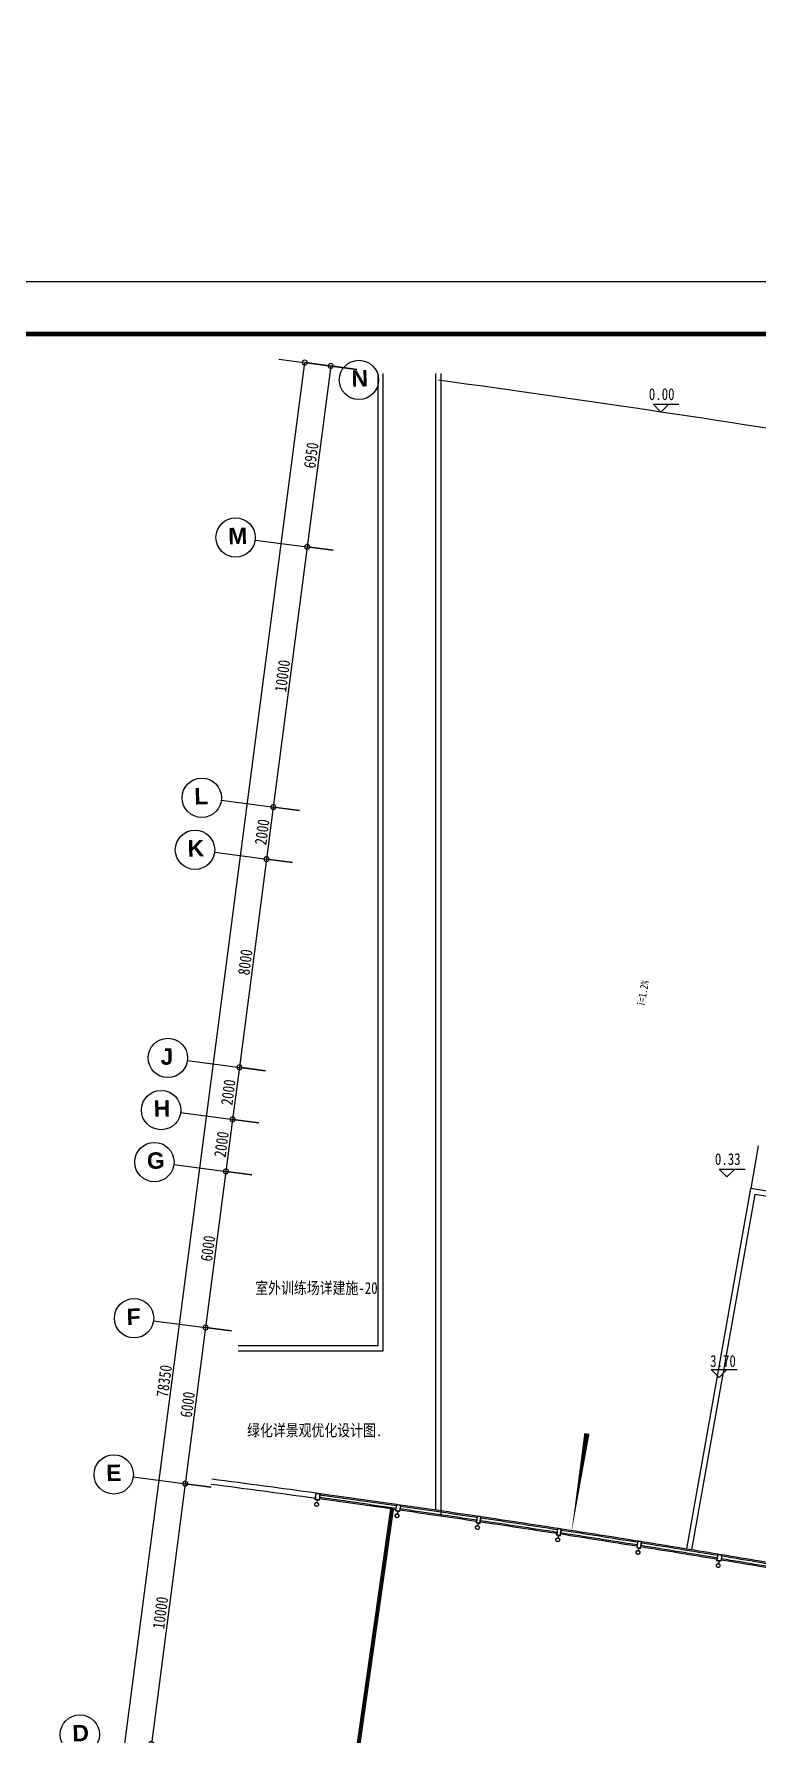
# Model space of a CAD drawing. Extents: x 23317406 to 24383751, y 42324270 to 43451021.
# Drawn here: x 23915256 to 23942852, y 42974335 to 43039150 of the extents above; entities that cross this region are included whole.
import ezdxf

# ---------------------------------------------------------------- set-up
doc = ezdxf.new("R2010")
doc.units = 0
doc.header["$MEASUREMENT"] = 0
doc.layers.get('0').update_dxf_attribs({"linetype": 'CONTINUOUS'})
doc.layers.get('DEFPOINTS').update_dxf_attribs({"linetype": 'CONTINUOUS'})
for name, color, linetype in [('FRAME', 7, 'CONTINUOUS'), ('场地', 5, 'CONTINUOUS'), ('墙', 7, 'CONTINUOUS'), ('柱形', 7, 'CONTINUOUS'), ('标注', 7, 'CONTINUOUS'), ('栏杆', 146, 'CONTINUOUS'), ('汉字', 7, 'CONTINUOUS'), ('辅助件', 9, 'CONTINUOUS'), ('门窗', 7, 'CONTINUOUS')]:
    doc.layers.add(name, color=color, linetype=linetype)
doc.styles.add('Q1', font='SimSun.ttf', dxfattribs={"width": 0.8, "height": 450})
doc.styles.add('Q200', font='SimSun.ttf', dxfattribs={"width": 0.8, "height": 450})
doc.styles.add('T-SG-01$0$Arial', font='ARIALBD.TTF')
doc.dimstyles.new('Q2', dxfattribs={"dimscale": 150, "dimtxt": 2.5, "dimasz": 2.5, "dimexe": 0, "dimexo": 0, "dimgap": 0.5, "dimtad": 1, "dimdec": 4, "dimdsep": 46, "dimtxsty": 'Q200', "dimblk1": 'DOTSMALL', "dimblk2": 'DOTSMALL', "dimsah": 1, "dimcen": 2.5, "dimadec": 0, "dimazin": 0, "dimtfac": 1, "dimtdec": 3, "dimtmove": 2, "dimatfit": 3, "dimldrblk": 'DOTSMALL', "dimfxl": 1, "dimtolj": 1, "dimtzin": 10, "dimarcsym": 0})

# ---------------------------------------------------------------- blocks, each defined once
blk = doc.blocks.new('_DOTSMALL')
at = {"color": 0, "linetype": 'ByBlock', "const_width": 0.5}
blk.add_lwpolyline([(-0.0625, 0, 1), (0.0625, 0, 1)], format="xyb", close=True, dxfattribs=at)
blk = doc.blocks.new('*D201')
at = {"color": 0, "linetype": 'ByBlock'}
for p, q in [((23926566, 42955400), (23925669, 42948508)), ((23927558, 42955271), (23926566, 42955400)), ((23926661, 42948379), (23925669, 42948508))]:
    blk.add_line(p, q, dxfattribs=at)
at = {"layer": 'DEFPOINTS', "color": 0, "linetype": 'ByBlock'}
for p in [(23927558, 42955271), (23925669, 42948508), (23926661, 42948379)]:
    blk.add_point(p, dxfattribs=at)
at = {"color": 0, "linetype": 'ByBlock', "xscale": 375, "yscale": 375, "zscale": 375}
for p, rotation in [((23926566, 42955400), 82.58181283512441), ((23925669, 42948508), 262.5818128351244)]:
    blk.add_blockref('_DOTSMALL', p, dxfattribs=dict(at, rotation=rotation))
at = {"color": 0, "linetype": 'ByBlock', "insert": (23925820, 42951992), "char_height": 450, "attachment_point": 5, "rotation": 82.58181, "style": 'Q200'}
blk.add_mtext('\\A1;6950', dxfattribs=at)
blk = doc.blocks.new('*D202')
at = {"color": 0, "linetype": 'ByBlock'}
for p, q in [((23925669, 42948508), (23924378, 42938592)), ((23926661, 42948379), (23925669, 42948508)), ((23925369, 42938462), (23924378, 42938592))]:
    blk.add_line(p, q, dxfattribs=at)
at = {"layer": 'DEFPOINTS', "color": 0, "linetype": 'ByBlock'}
for p in [(23926661, 42948379), (23924378, 42938592), (23925369, 42938462)]:
    blk.add_point(p, dxfattribs=at)
at = {"color": 0, "linetype": 'ByBlock', "xscale": 375, "yscale": 375, "zscale": 375}
for p, rotation in [((23925669, 42948508), 82.58061064898352), ((23924378, 42938592), 262.5806106489835)]:
    blk.add_blockref('_DOTSMALL', p, dxfattribs=dict(at, rotation=rotation))
at = {"color": 0, "linetype": 'ByBlock', "insert": (23924726, 42943588), "char_height": 450, "attachment_point": 5, "rotation": 82.58061, "style": 'Q200'}
blk.add_mtext('\\A1;10000', dxfattribs=at)
blk = doc.blocks.new('*D203')
at = {"color": 0, "linetype": 'ByBlock'}
for p, q in [((23924378, 42938592), (23924119, 42936608)), ((23925369, 42938462), (23924378, 42938592)), ((23925111, 42936479), (23924119, 42936608))]:
    blk.add_line(p, q, dxfattribs=at)
at = {"layer": 'DEFPOINTS', "color": 0, "linetype": 'ByBlock'}
for p in [(23925369, 42938462), (23924119, 42936608), (23925111, 42936479)]:
    blk.add_point(p, dxfattribs=at)
at = {"color": 0, "linetype": 'ByBlock', "xscale": 375, "yscale": 375, "zscale": 375}
for p, rotation in [((23924378, 42938592), 82.57863912414048), ((23924119, 42936608), 262.5786391241405)]:
    blk.add_blockref('_DOTSMALL', p, dxfattribs=dict(at, rotation=rotation))
at = {"color": 0, "linetype": 'ByBlock', "insert": (23923951, 42937639), "char_height": 450, "attachment_point": 5, "rotation": 82.57864, "style": 'Q200'}
blk.add_mtext('\\A1;2000', dxfattribs=at)
blk = doc.blocks.new('*D204')
at = {"color": 0, "linetype": 'ByBlock'}
for p, q in [((23924119, 42936608), (23923086, 42928675)), ((23925111, 42936479), (23924119, 42936608)), ((23924078, 42928546), (23923086, 42928675))]:
    blk.add_line(p, q, dxfattribs=at)
at = {"layer": 'DEFPOINTS', "color": 0, "linetype": 'ByBlock'}
for p in [(23925111, 42936479), (23923086, 42928675), (23924078, 42928546)]:
    blk.add_point(p, dxfattribs=at)
at = {"color": 0, "linetype": 'ByBlock', "xscale": 375, "yscale": 375, "zscale": 375}
for p, rotation in [((23924119, 42936608), 82.58171975146476), ((23923086, 42928675), 262.5817197514648)]:
    blk.add_blockref('_DOTSMALL', p, dxfattribs=dict(at, rotation=rotation))
at = {"color": 0, "linetype": 'ByBlock', "insert": (23923305, 42932681), "char_height": 450, "attachment_point": 5, "rotation": 82.58172, "style": 'Q200'}
blk.add_mtext('\\A1;8000', dxfattribs=at)
blk = doc.blocks.new('*D205')
at = {"color": 0, "linetype": 'ByBlock'}
for p, q in [((23923087, 42928675), (23922828, 42926692)), ((23924078, 42928546), (23923087, 42928675)), ((23923820, 42926563), (23922828, 42926692))]:
    blk.add_line(p, q, dxfattribs=at)
at = {"layer": 'DEFPOINTS', "color": 0, "linetype": 'ByBlock'}
for p in [(23924078, 42928546), (23922828, 42926692), (23923820, 42926563)]:
    blk.add_point(p, dxfattribs=at)
at = {"color": 0, "linetype": 'ByBlock', "xscale": 375, "yscale": 375, "zscale": 375}
for p, rotation in [((23923087, 42928675), 82.57705792234906), ((23922828, 42926692), 262.5770579223491)]:
    blk.add_blockref('_DOTSMALL', p, dxfattribs=dict(at, rotation=rotation))
at = {"color": 0, "linetype": 'ByBlock', "insert": (23922660, 42927722), "char_height": 450, "attachment_point": 5, "rotation": 82.57706, "style": 'Q200'}
blk.add_mtext('\\A1;2000', dxfattribs=at)
blk = doc.blocks.new('*D206')
at = {"color": 0, "linetype": 'ByBlock'}
for p, q in [((23922828, 42926692), (23922570, 42924709)), ((23923820, 42926563), (23922828, 42926692)), ((23923562, 42924580), (23922570, 42924709))]:
    blk.add_line(p, q, dxfattribs=at)
at = {"layer": 'DEFPOINTS', "color": 0, "linetype": 'ByBlock'}
for p in [(23923820, 42926563), (23922570, 42924709), (23923562, 42924580)]:
    blk.add_point(p, dxfattribs=at)
at = {"color": 0, "linetype": 'ByBlock', "xscale": 375, "yscale": 375, "zscale": 375}
for p, rotation in [((23922828, 42926692), 82.57925725543197), ((23922570, 42924709), 262.579257255432)]:
    blk.add_blockref('_DOTSMALL', p, dxfattribs=dict(at, rotation=rotation))
at = {"color": 0, "linetype": 'ByBlock', "insert": (23922402, 42925739), "char_height": 450, "attachment_point": 5, "rotation": 82.57926, "style": 'Q200'}
blk.add_mtext('\\A1;2000', dxfattribs=at)
blk = doc.blocks.new('*D207')
at = {"color": 0, "linetype": 'ByBlock'}
for p, q in [((23922570, 42924709), (23921795, 42918759)), ((23923562, 42924580), (23922570, 42924709)), ((23922787, 42918630), (23921795, 42918759))]:
    blk.add_line(p, q, dxfattribs=at)
at = {"layer": 'DEFPOINTS', "color": 0, "linetype": 'ByBlock'}
for p in [(23923562, 42924580), (23921795, 42918759), (23922787, 42918630)]:
    blk.add_point(p, dxfattribs=at)
at = {"color": 0, "linetype": 'ByBlock', "xscale": 375, "yscale": 375, "zscale": 375}
for p, rotation in [((23922570, 42924709), 82.58048096017697), ((23921795, 42918759), 262.580480960177)]:
    blk.add_blockref('_DOTSMALL', p, dxfattribs=dict(at, rotation=rotation))
at = {"color": 0, "linetype": 'ByBlock', "insert": (23921885, 42921773), "char_height": 450, "attachment_point": 5, "rotation": 82.58048, "style": 'Q200'}
blk.add_mtext('\\A1;6000', dxfattribs=at)
blk = doc.blocks.new('*D208')
at = {"color": 0, "linetype": 'ByBlock'}
for p, q in [((23921795, 42918759), (23921021, 42912809)), ((23922787, 42918630), (23921795, 42918759)), ((23922012, 42912680), (23921021, 42912809))]:
    blk.add_line(p, q, dxfattribs=at)
at = {"layer": 'DEFPOINTS', "color": 0, "linetype": 'ByBlock'}
for p in [(23922787, 42918630), (23921021, 42912809), (23922012, 42912680)]:
    blk.add_point(p, dxfattribs=at)
at = {"color": 0, "linetype": 'ByBlock', "xscale": 375, "yscale": 375, "zscale": 375}
for p, rotation in [((23921795, 42918759), 82.58069057962739), ((23921021, 42912809), 262.5806905796274)]:
    blk.add_blockref('_DOTSMALL', p, dxfattribs=dict(at, rotation=rotation))
at = {"color": 0, "linetype": 'ByBlock', "insert": (23921110, 42915823), "char_height": 450, "attachment_point": 5, "rotation": 82.58069, "style": 'Q200'}
blk.add_mtext('\\A1;6000', dxfattribs=at)
blk = doc.blocks.new('*D209')
at = {"color": 0, "linetype": 'ByBlock'}
for p, q in [((23921021, 42912809), (23919729, 42902893)), ((23922012, 42912680), (23921021, 42912809)), ((23920721, 42902764), (23919729, 42902893))]:
    blk.add_line(p, q, dxfattribs=at)
at = {"layer": 'DEFPOINTS', "color": 0, "linetype": 'ByBlock'}
for p in [(23922012, 42912680), (23919729, 42902893), (23920721, 42902764)]:
    blk.add_point(p, dxfattribs=at)
at = {"color": 0, "linetype": 'ByBlock', "xscale": 375, "yscale": 375, "zscale": 375}
for p, rotation in [((23921021, 42912809), 82.58110362599969), ((23919729, 42902893), 262.5811036259997)]:
    blk.add_blockref('_DOTSMALL', p, dxfattribs=dict(at, rotation=rotation))
at = {"color": 0, "linetype": 'ByBlock', "insert": (23920077, 42907890), "char_height": 450, "attachment_point": 5, "rotation": 82.5811, "style": 'Q200'}
blk.add_mtext('\\A1;10000', dxfattribs=at)
blk = doc.blocks.new('*D212')
at = {"color": 0, "linetype": 'ByBlock'}
for p, q in [((23915459, 42877835), (23925575, 42955529)), ((23927557, 42955271), (23925575, 42955529)), ((23917441, 42877576), (23915459, 42877835))]:
    blk.add_line(p, q, dxfattribs=at)
at = {"layer": 'DEFPOINTS', "color": 0, "linetype": 'ByBlock'}
for p in [(23925575, 42955529), (23927557, 42955271), (23917441, 42877576)]:
    blk.add_point(p, dxfattribs=at)
at = {"color": 0, "linetype": 'ByBlock', "xscale": 375, "yscale": 375, "zscale": 375}
for p, rotation in [((23925575, 42955529), 82.58181509032646), ((23915459, 42877835), 262.5818150903265)]:
    blk.add_blockref('_DOTSMALL', p, dxfattribs=dict(at, rotation=rotation))
at = {"color": 0, "linetype": 'ByBlock', "insert": (23920219, 42916720), "char_height": 450, "attachment_point": 5, "rotation": 82.58182, "style": 'Q200'}
blk.add_mtext('\\A1;78350', dxfattribs=at)

msp = doc.modelspace()

# ---------------------------------------------------------------- linework, layer by layer
for p, q in [((23924583.26407, 43026759.50519), (23927558.14996, 43026372.13725)), ((23923685.77216, 43019867.69786), (23926660.65805, 43019480.32992)), ((23922394.54569, 43009951.41155), (23925369.43158, 43009564.04361)), ((23922136.3004, 43007968.15429), (23925111.18629, 43007580.78635)), ((23921103.31922, 43000035.12524), (23924078.20512, 42999647.7573)), ((23920844.98862, 42998051.87908), (23923819.87452, 42997664.51114)), ((23920586.74333, 42996068.62182), (23923561.62922, 42995681.25388)), ((23919812.00745, 42990118.85003), (23922786.89334, 42989731.48209)), ((23919037.27157, 42984169.07825), (23922012.15746, 42983781.71031))]:
    msp.add_line(p, q)
at = {"color": 2}
for centre in [(23927642.09175, 43025968.26914, -1), (23922942.05068, 43019964.53984), (23921650.82422, 43010048.25353), (23921392.57892, 43008064.99627), (23920359.59775, 43000131.96722), (23920101.26715, 42998148.72107), (23919843.02186, 42996165.4638), (23919068.28598, 42990215.69202), (23918293.5501, 42984265.92023), (23917002.32363, 42974349.63392)]:
    msp.add_circle(centre, 750, dxfattribs=at)
at = {"layer": 'FRAME'}
msp.add_lwpolyline([(23897901.89778, 42861519.9814), (23897901.89778, 43029719.9814), (24135701.89778, 43029719.9814), (24135701.89778, 42861519.9814)], close=True, dxfattribs=at)
at = {"layer": 'FRAME', "const_width": 180}
msp.add_lwpolyline([(23902901.89778, 42863519.9814), (23902901.89778, 43027719.9814), (24133701.89778, 43027719.9814), (24133701.89778, 42863519.9814)], close=True, dxfattribs=at)
at = {"layer": '场地'}
msp.add_line((23942862.42094, 42996781.14252), (23942573.28413, 42995159.90775), dxfattribs=at)
msp.add_arc((23850578.58196, 42435190.26996), 596172.67138, 80.6331355208, 82.27904169929, dxfattribs=at)
at = {"layer": '墙', "ltscale": 100}
msp.add_line((23927433.63654, 42972948.36374), (23928862.31507, 42982946.79391), dxfattribs=at)
at = {"layer": '墙', "ltscale": 5000}
for start, end in [(67.1172342395, 67.1172342395), (66.2587266313, 66.2587266313), (64.4772342395, 64.4772342395), (64.9387266313, 64.9387266313)]:
    msp.add_arc((23850578.58196, 42857442.58139), 533172.67138, start, end, dxfattribs=at)
at = {"layer": '墙'}
for centre, start, end in [((23850634.74669, 42857737.27781), 79.4743453394, 79.4743453394), ((23850639.30178, 42857736.37231), 78.1227654233, 78.1227654233), ((23850644.55659, 42857735.23786), 77.5606287088, 77.5606287088), ((23850649.0789, 42857734.18074), 76.2090487927, 76.2090487927)]:
    msp.add_arc(centre, 530172.67138, start, end, dxfattribs=at)
at = {"layer": '柱形'}
for p, q in [((23942572.69813, 42995156.62194), (23940123.21706, 42981422.00289)), ((23942734.94706, 42994927.25111), (23940320.59569, 42981389.60968)), ((23926047.77444, 42983292.39268), (23926034.13341, 42983193.32744)), ((23926053.71835, 42983291.57422), (23926040.07733, 42983192.50898)), ((23929115.37704, 42982861.07847), (23929101.18157, 42982762.09116)), ((23929121.31628, 42982860.22674), (23929107.12081, 42982761.23943)), ((23932180.5672, 42982412.94123), (23932165.81772, 42982314.03495)), ((23932186.50158, 42982412.05626), (23932171.7521, 42982313.14998)), ((23935243.14765, 42981947.30374), (23935227.84463, 42981848.48159)), ((23935249.07698, 42981946.38556), (23935233.77396, 42981847.56341)), ((23938303.12749, 42981464.87129), (23938287.27141, 42981366.13637)), ((23938309.05159, 42981463.91992), (23938293.19551, 42981365.185)), ((23941360.30183, 42980964.96891), (23941343.89318, 42980866.32431)), ((23941366.22051, 42980963.98439), (23941349.81186, 42980865.3398))]:
    msp.add_line(p, q, dxfattribs=at)
for points in [[(23926010.55002, 42983549.87733, -0.0000338739), (23926159.14719, 42983529.41076), (23926125.04463, 42983281.74765, 0.0000677785), (23925976.44677, 42983302.20918)], [(23926015.6755, 42983543.11514, -0.0000311642), (23926152.3849, 42983524.28589), (23926119.91929, 42983288.5108, 0.0000623556), (23925983.20925, 42983307.33541)], [(23929079.59486, 42983118.7675, -0.0000338739), (23929228.07511, 42983097.46926), (23929192.58642, 42982850.00097, 0.0000677785), (23929044.10545, 42982871.29418)], [(23929084.68239, 42983111.97672, -0.0000311642), (23929221.28423, 42983092.38234), (23929187.49903, 42982856.79271, 0.0000623556), (23929050.89653, 42982876.38246)], [(23932294.5878, 42982648.70234, 0.0000338739), (23932146.22762, 42982670.82154), (23932109.35393, 42982423.55583, -0.0000677785), (23932257.71335, 42982401.43161)], [(23932287.76848, 42982643.65312, 0.0000311642), (23932151.27712, 42982664.00278), (23932116.17339, 42982428.60601, -0.0000623556), (23932252.66406, 42982408.25173)], [(23935358.48649, 42982182.42276, 0.0000338739), (23935210.25248, 42982205.37228), (23935171.99493, 42981958.3169, -0.0000677785), (23935320.22815, 42981935.36236)], [(23935351.639, 42982177.4118, 0.0000311642), (23935215.26372, 42982198.52535), (23935178.84256, 42981963.32881, -0.0000623556), (23935315.21713, 42981942.21065)], [(23938419.78094, 42981699.34085, 0.0000338739), (23938271.67776, 42981723.11996), (23938232.03755, 42981476.28265, -0.0000677785), (23938380.13993, 42981452.49852)], [(23938412.90551, 42981694.3683, 0.0000311642), (23938276.65058, 42981716.24508), (23938238.91313, 42981481.25615, -0.0000623556), (23938375.16732, 42981459.37476)], [(23941330.29935, 42981223.39463, -0.0000338739), (23941478.26541, 42981198.77664), (23941437.24378, 42980952.16515, 0.0000677785), (23941289.27689, 42980976.77812)], [(23941335.23353, 42981216.49162, -0.0000311642), (23941471.36231, 42981193.84307), (23941432.30975, 42980959.06911, 0.0000623556), (23941296.18021, 42980981.71305)]]:
    msp.add_lwpolyline(points, format="xyb", close=True, dxfattribs=at)
for centre, radius in [((23926026.8746, 42983118.61928), 75), ((23926026.8746, 42983118.61928), 69), ((23929093.50458, 42982687.42481), 75), ((23929093.50458, 42982687.42481), 69), ((23932157.7228, 42982239.41275), 75), ((23932157.7228, 42982239.41275), 69), ((23935219.33203, 42981773.90589), 75), ((23935219.33203, 42981773.90589), 69), ((23938278.3414, 42981291.6095), 75), ((23938278.3414, 42981291.6095), 69), ((23941334.54603, 42980791.84861), 75), ((23941334.54603, 42980791.84861), 69)]:
    msp.add_circle(centre, radius, dxfattribs=at)
for radius, end in [(567472.67138, 80.6704958202), (567272.67138, 80.65056945)]:
    msp.add_arc((23850578.58196, 42435190.26996), radius, 79.8879804354, end, dxfattribs=at)
at = {"layer": '栏杆', "ltscale": 100}
for p, q in [((23927483.13378, 42972941.29107), (23928911.81231, 42982939.72123)), ((23927532.63103, 42972934.21839), (23928961.30956, 42982932.64856))]:
    msp.add_line(p, q, dxfattribs=at)
at = {"layer": '汉字', "color": 0}
for p, q in [((23938850.37455, 43025046.79113), (23939839.13441, 43025046.79113)), ((23938850.37455, 43025046.79113), (23939150.37455, 43024746.79113)), ((23939450.37455, 43025046.79113), (23939150.37455, 43024746.79113)), ((23941368.70549, 42995900.52361), (23942357.46535, 42995900.52361)), ((23941368.70549, 42995900.52361), (23941668.70549, 42995600.52361)), ((23941968.70549, 42995900.52361), (23941668.70549, 42995600.52361)), ((23941067.88966, 42988261.58129), (23942056.64952, 42988261.58129)), ((23941067.88966, 42988261.58129), (23941367.88966, 42987961.58129)), ((23941667.88966, 42988261.58129), (23941367.88966, 42987961.58129))]:
    msp.add_line(p, q, dxfattribs=at)
msp.add_lwpolyline([(23942277.97366, 43024015.41638, 0, 0, 0), (23936330.31214, 42985823.96712, 200, 0, 0), (23935722.77066, 42981922.7886, 0, 0, 0)], format="xyseb", dxfattribs=at)
at = {"layer": '辅助件'}
for p, q in [((23930570, 42982902.53089), (23930570, 43026213.54977)), ((23930770, 42982671.15103), (23930770, 43026213.54977))]:
    msp.add_line(p, q, dxfattribs=at)
for points in [[(23923035.64325, 42989175.68857), (23928370, 42989175.68857), (23928370, 43026213.54977)], [(23923035.64325, 42988975.68857), (23928570, 42988975.68857), (23928570, 43026213.54977)]]:
    msp.add_lwpolyline(points, dxfattribs=at)
for radius, start in [(553522.67138, 82.1675884865), (553322.67138, 82.1675912926)]:
    msp.add_arc((23850578.58196, 42435190.26996), radius, start, 82.5824159486, dxfattribs=at)
at = {"layer": '门窗'}
for centre, radius, start, end in [((22963971.99921, 36129506.58898), 6921179.99188, 81.984464620414, 82.008876518817), ((22963971.99921, 36129506.58898), 6921229.99188, 81.98446356974, 82.008877609295), ((22997899.40726, 36371123.25619), 6677042.94054, 81.983648680519, 82.008945959933), ((22997899.40726, 36371123.25619), 6677092.94054, 81.98364759754, 82.008947089762), ((23850592.88397, 42435187.85065), 553322.67138, 81.5274943225, 81.8327611861), ((23850592.88397, 42435187.85065), 553372.67138, 81.5274934851, 81.8327617522), ((23850592.88397, 42435187.85065), 553472.67138, 81.5274918108, 81.832762884), ((23850592.88397, 42435187.85065), 553522.67138, 81.5274909738, 81.8327634497), ((23850592.88397, 42435187.85065), 553322.67138, 81.2066951304, 81.5119620347), ((23850592.88397, 42435187.85065), 553372.67138, 81.206694293, 81.5119626008), ((23850592.88397, 42435187.85065), 553472.67138, 81.2066926186, 81.5119637325), ((23850592.88397, 42435187.85065), 553522.67138, 81.2066917817, 81.5119642982), ((23850592.88397, 42435187.85065), 553522.67138, 80.8858925361, 81.1911651061), ((23850592.88397, 42435187.85065), 553322.67138, 80.8858958849, 81.1911628426), ((23850592.88397, 42435187.85065), 553372.67138, 80.8858950474, 81.1911634086), ((23850592.88397, 42435187.85065), 553472.67138, 80.8858933731, 81.1911645404), ((23850592.88397, 42435187.85065), 553322.67138, 80.5650965986, 80.8703635971), ((23850592.88397, 42435187.85065), 553372.67138, 80.5650957612, 80.8703641631), ((23850592.88397, 42435187.85065), 553472.67138, 80.5650940868, 80.8703652948), ((23850592.88397, 42435187.85065), 553522.67138, 80.5650932499, 80.8703658605), ((23850592.88397, 42435187.85065), 553322.67138, 80.2442972653, 80.5495643109), ((23850592.88397, 42435187.85065), 553372.67138, 80.2442964278, 80.5495648769), ((23850592.88397, 42435187.85065), 553472.67138, 80.2442947534, 80.5495660086), ((23850592.88397, 42435187.85065), 553522.67138, 80.2442939165, 80.5495665743)]:
    msp.add_arc(centre, radius, start, end, dxfattribs=at)

# ---------------------------------------------------------------- texts
at = {"color": 3, "style": 'T-SG-01$0$Arial'}
for s, p in [('N', (23927364.42973, 43025708.40313, -1)), ('M', (23922664.38866, 43019704.67384)), ('L', (23921373.16219, 43009788.38753)), ('K', (23921114.9169, 43007805.13026)), ('J', (23920081.93573, 42999872.10121)), ('H', (23919823.60513, 42997888.85506)), ('G', (23919565.35983, 42995905.5978)), ('F', (23918790.62395, 42989955.82601)), ('E', (23918015.88807, 42984006.05422)), ('D', (23916724.66161, 42974089.76791))]:
    msp.add_text(s, height=625, rotation=1.2124076045, dxfattribs=at).set_placement(p)
at = {"layer": '汉字', "color": 0, "style": 'Q1', "width": 0.8}
for s, p in [('0.00', (23938691.80931, 43025201.49453)), ('0.33', (23941210.14025, 42996055.22701)), ('室外训练场详建施-20', (23923689.885, 42991142.624)), ('3.70', (23941028.56255, 42988359.01872)), ('绿化详景观优化设计图.', (23923378.226, 42985718.85297))]:
    msp.add_text(s, height=450, dxfattribs=at).set_placement(p)
msp.add_text('i=1.2%', height=300, rotation=80.3042836671, dxfattribs=at).set_placement((23938528.9322, 43002090.65164))

# ---------------------------------------------------------------- dimensions: what is measured, and where the dimension line sits
at = {"layer": '标注'}
for p1, p2, distance, picture, middle, set_off in [((23917441.2157620415, 42948678.0567647219), (23927557.0103652999, 43026372.2856276482), 1999.0239926455, '*D212', (23920219.3313628398, 42987821.9989498481), (0, 71101.6110028625)), ((23927557.97514, 43026372.16001), (23926660.65805, 43019480.32992), -1000.08603, '*D201', (23925820.11199, 43023094.09956), (0, 71101.611)), ((23926660.65806, 43019480.32992), (23925369.34628, 43009564.05472), -1000.08604, '*D202', (23924725.80107, 43014690.07396), (0, 71101.611)), ((23925369.43158, 43009564.04361), (23925111.10098, 43007580.79745), -1000.17207, '*D203', (23923950.98566, 43008740.35765), (0, 71101.611)), ((23925111.10098, 43007580.79745), (23924078.20512, 42999647.7573), -1000.08603, '*D204', (23923305.44872, 43003782.13406), (0, 71101.611)), ((23924078.20512, 42999647.7573), (23923819.81978, 42997664.51827), -1000.08602, '*D205', (23922659.82178, 42998824.09936), (0, 71101.611)), ((23923819.87452, 42997664.51114), (23923561.56531, 42995681.2622), -1000.10283, '*D206', (23922401.50613, 42996840.80094), (0, 71101.611)), ((23923561.62922, 42995681.25388), (23922786.82868, 42989731.49051), -999.93479, '*D207', (23921885.17822, 42992874.23723), (0, 71101.611)), ((23922786.89334, 42989731.48209), (23922012.11457, 42983781.71589), -999.95675, '*D208', (23921110.43084, 42986924.46214), (0, 71101.611)), ((23922012.15746, 42983781.71031), (23920720.931, 42973865.42399), -1000, '*D209', (23920077.42701, 42978991.42659), (0, 71101.611))]:
    dim = msp.add_aligned_dim(p1=p1, p2=p2, distance=distance, dimstyle='Q2', dxfattribs=at)
    dim.commit()
    dim.dimension.update_dxf_attribs({"geometry": picture, "text_midpoint": middle, "insert": set_off})

doc.saveas('drawing.dxf')
